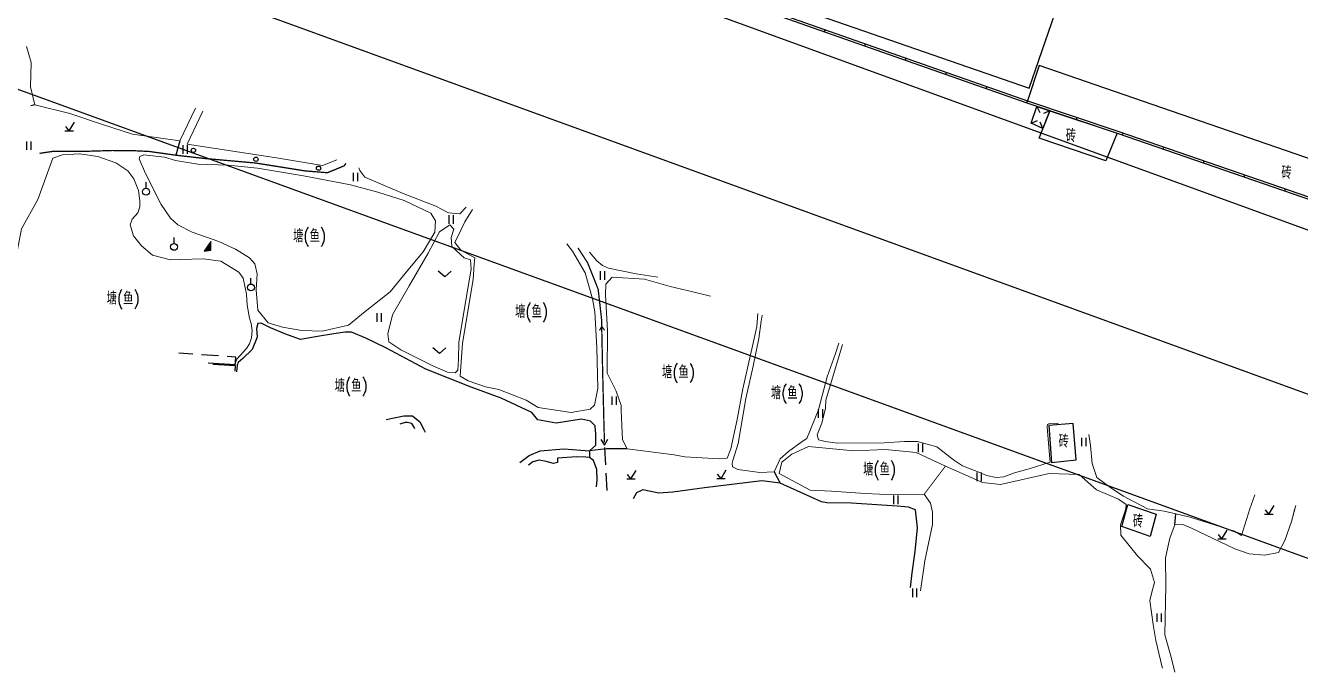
# Model space of a CAD drawing. Extents: x 529262 to 576451, y 2694391 to 2717535.
# Drawn here: x 566704.8 to 566853.5, y 2709920.3 to 2709995.4 of the extents above; entities that cross this region are included whole.
import ezdxf
from ezdxf.enums import TextEntityAlignment as Align
from ezdxf.xclip import XClip

# ---------------------------------------------------------------- set-up
doc = ezdxf.new("R2010")
doc.units = 0
doc.header["$XCLIPFRAME"] = 0
doc.linetypes.add('X3', pattern=[5, 4, -1])
doc.linetypes.add('X5', pattern=[3, 2, -1])
for name, color, linetype in [('DLSS', 4, 'Continuous'), ('DMTZ', 8, 'Continuous'), ('JMD', 8, 'Continuous'), ('PP-COM', 7, 'Continuous'), ('RD-中线', 40, 'Continuous'), ('RD-红线', 7, 'Continuous'), ('ZBTZ', 8, 'Continuous')]:
    doc.layers.add(name, color=color, linetype=linetype)
doc.layers.add('SXSS', color=5, linetype='Continuous', lineweight=0)
doc.styles.add('HZ', font='rs.shx', dxfattribs={"width": 0.8, "bigfont": 'hztxt.shx'})
doc.linetypes.add('10421', pattern='A,2,[150,AAA.SHX,S=0.5,R=0,X=0,Y=0.5],1e-11', length=2)
doc.linetypes.add('10422', pattern='A,0.75,[150,AAA.SHX,S=0.5,R=0,X=0,Y=0.5],1.5,[177,AAA.SHX,S=1,R=0,X=0,Y=0.4],0.75', length=3)
doc.linetypes.add('1161', pattern='A,0,[149,AAA.SHX,S=0.15,R=0,X=0,Y=0],-1.6', length=1.6)
doc.linetypes.add('8462', pattern='A,2,[157,AAA.SHX,S=1,R=0,X=0,Y=0.5],1e-09', length=2)

# ---------------------------------------------------------------- blocks, each defined once
blk = doc.blocks.new('A$C19FD0107')
at = {"layer": 'RD-中线', "color": 8, "linetype": 'Continuous', "flags": 128}
for points in [[(-4915.64, 15741.63), (-4680.01, 15724.54, -0.06919), (-4464.53, 15678.48), (-4107.28, 15548.59, 0.074087), (-4020.64, 15530.95), (-3764.95, 15517.41)], [(-4490.73, 14139.44, 0), (-4490.29, 14139.42)], [(-3818.25, 14086.17, 0), (-3817.74, 14086.17)]]:
    blk.add_lwpolyline(points, format="xyb", dxfattribs=at)
at = {"layer": 'RD-红线', "color": 8, "linetype": 'Continuous', "flags": 128}
for points in [[(-4584.2, 15730.06, -0.039951), (-4458.38, 15695.39), (-4101.13, 15565.5, 0.074087), (-4019.69, 15548.92), (-3378.21, 15514.95)], [(-4526.25, 15679.45, -0.018669), (-4470.68, 15661.56), (-4113.43, 15531.67, 0.022546), (-4086.08, 15523.1, 0.022546)]]:
    blk.add_lwpolyline(points, format="xyb", dxfattribs=at)
blk = doc.blocks.new('gc123')
at = {"color": 8}
for p, q in [((-1, 0), (1, 0)), ((0, 0), (-0.8, 1)), ((0, 0), (1.2, 2))]:
    blk.add_line(p, q, dxfattribs=at)
blk = doc.blocks.new('gc121')
at = {"color": 8}
for p, q in [((-0.5, -1), (-0.5, 1)), ((0.5, -1), (0.5, 1))]:
    blk.add_line(p, q, dxfattribs=at)
blk = doc.blocks.new('gc125')
at = {"color": 8}
blk.add_line((0, 0.8), (0, 2.2), dxfattribs=at)
blk.add_circle((0, 0), 0.8, dxfattribs=at)
blk = doc.blocks.new('gc170')
at = {"color": 8, "linetype": 'Continuous'}
blk.add_circle((0, 0), 0.5, dxfattribs=at)
blk = doc.blocks.new('gc086')
at = {"color": 8}
for p, q in [((0, 0), (7, 0)), ((7, 0), (6.18, 0.57)), ((7, 0), (6.18, -0.57))]:
    blk.add_line(p, q, dxfattribs=at)
blk = doc.blocks.new('gc037')
for p, q in [((0, 0), (-1.39, 0.8)), ((-1.39, -0.8), (0, 0))]:
    blk.add_line(p, q)
blk = doc.blocks.new('gc201')
blk.add_lwpolyline([(-0.8, 0), (0.8, 0), (1.06, 2)], close=True)
blk.add_solid([(-0.8, 0), (0.8, 0), (1.06, 2)])
blk = doc.blocks.new('gc126')
at = {"color": 8}
for p, q in [((0, 0), (-1.5, 1.32)), ((1.5, 1.32), (0, 0))]:
    blk.add_line(p, q, dxfattribs=at)

msp = doc.modelspace()

# ---------------------------------------------------------------- linework, layer by layer
at = {"layer": 'DLSS', "linetype": 'X3', "const_width": 0.15, "flags": 128}
msp.add_lwpolyline([(566706.454, 2709980.469), (566708.106, 2709980.715), (566711.681, 2709980.703), (566714.91, 2709980.802), (566717.444, 2709980.78), (566719.244, 2709980.691), (566722.343, 2709980.255), (566725.682, 2709979.874), (566731.631, 2709979.347), (566737.401, 2709978.428), (566740.023, 2709978.213), (566741.984, 2709979.019), (566742.19, 2709979.315)], dxfattribs=at)
msp.add_lwpolyline([(566706.454, 2709980.469), (566708.106, 2709980.715), (566711.681, 2709980.703), (566714.91, 2709980.802), (566717.444, 2709980.78), (566719.244, 2709980.691), (566722.343, 2709980.255), (566725.682, 2709979.874), (566731.631, 2709979.347), (566737.401, 2709978.428), (566740.023, 2709978.213), (566741.984, 2709979.019), (566742.19, 2709979.315)], dxfattribs=at)
at = {"layer": 'DLSS', "linetype": 'X5', "elevation": 133.463, "flags": 128}
msp.add_lwpolyline([(566772.645, 2709941.18), (566772.34, 2709946.449)], dxfattribs=at)
msp.add_lwpolyline([(566772.645, 2709941.18), (566772.34, 2709946.449)], dxfattribs=at)
msp.add_lwpolyline([(566772.645, 2709941.18), (566772.34, 2709946.449)], dxfattribs=at)
msp.add_lwpolyline([(566772.645, 2709941.18), (566772.34, 2709946.449)], dxfattribs=at)
at = {"layer": 'DMTZ', "linetype": '10422', "flags": 128}
for points in [[(566762.475, 2709944.435), (566763.56, 2709945.242), (566764.841, 2709945.804), (566767.581, 2709946.031), (566770.562, 2709945.792), (566771.299, 2709946.447), (566771.299, 2709947.743), (566771.25, 2709948.696), (566770.712, 2709949.258), (566769.66, 2709949.503), (566766.677, 2709949.014), (566764.573, 2709949.406), (566763.837, 2709950.265), (566760.281, 2709951.94), (566756.765, 2709953.207), (566751.49, 2709955.332), (566746.841, 2709957.816), (566744.51, 2709958.917), (566742.812, 2709959.639), (566742.106, 2709959.624), (566740.786, 2709959.428), (566738.853, 2709959.111), (566736.897, 2709958.777), (566735.076, 2709959.421), (566733.378, 2709960.123), (566732.312, 2709960.678), (566731.907, 2709960.618), (566731.753, 2709960.071), (566731.819, 2709959.042), (566731.24, 2709957.62), (566730.176, 2709956.567), (566729.606, 2709956.107), (566729.513, 2709955.765), (566729.428, 2709955.015)], [(566762.475, 2709944.435), (566763.56, 2709945.242), (566764.841, 2709945.804), (566767.581, 2709946.031), (566770.562, 2709945.792), (566771.299, 2709946.447), (566771.299, 2709947.743), (566771.25, 2709948.696), (566770.712, 2709949.258), (566769.66, 2709949.503), (566766.677, 2709949.014), (566764.573, 2709949.406), (566763.837, 2709950.265), (566760.281, 2709951.94), (566756.765, 2709953.207), (566751.49, 2709955.332), (566746.841, 2709957.816), (566744.51, 2709958.917), (566742.812, 2709959.639), (566742.106, 2709959.624), (566740.786, 2709959.428), (566738.853, 2709959.111), (566736.897, 2709958.777), (566735.076, 2709959.421), (566733.378, 2709960.123), (566732.312, 2709960.678), (566731.907, 2709960.618), (566731.753, 2709960.071), (566731.819, 2709959.042), (566731.24, 2709957.62), (566730.176, 2709956.567), (566729.606, 2709956.107), (566729.513, 2709955.765), (566729.428, 2709955.015)], [(566762.475, 2709944.435), (566763.56, 2709945.242), (566764.841, 2709945.804), (566767.581, 2709946.031), (566770.562, 2709945.792), (566771.299, 2709946.447), (566771.299, 2709947.743), (566771.25, 2709948.696), (566770.712, 2709949.258), (566769.66, 2709949.503), (566766.677, 2709949.014), (566764.573, 2709949.406), (566763.837, 2709950.265), (566760.281, 2709951.94), (566756.765, 2709953.207), (566751.49, 2709955.332), (566746.841, 2709957.816), (566744.51, 2709958.917), (566742.812, 2709959.639), (566742.106, 2709959.624), (566740.786, 2709959.428), (566738.853, 2709959.111), (566736.897, 2709958.777), (566735.076, 2709959.421), (566733.378, 2709960.123), (566732.312, 2709960.678), (566731.907, 2709960.618), (566731.753, 2709960.071), (566731.819, 2709959.042), (566731.24, 2709957.62), (566730.176, 2709956.567), (566729.606, 2709956.107), (566729.513, 2709955.765), (566729.428, 2709955.015)], [(566762.475, 2709944.435), (566763.56, 2709945.242), (566764.841, 2709945.804), (566767.581, 2709946.031), (566770.562, 2709945.792), (566771.299, 2709946.447), (566771.299, 2709947.743), (566771.25, 2709948.696), (566770.712, 2709949.258), (566769.66, 2709949.503), (566766.677, 2709949.014), (566764.573, 2709949.406), (566763.837, 2709950.265), (566760.281, 2709951.94), (566756.765, 2709953.207), (566751.49, 2709955.332), (566746.841, 2709957.816), (566744.51, 2709958.917), (566742.812, 2709959.639), (566742.106, 2709959.624), (566740.786, 2709959.428), (566738.853, 2709959.111), (566736.897, 2709958.777), (566735.076, 2709959.421), (566733.378, 2709960.123), (566732.312, 2709960.678), (566731.907, 2709960.618), (566731.753, 2709960.071), (566731.819, 2709959.042), (566731.24, 2709957.62), (566730.176, 2709956.567), (566729.606, 2709956.107), (566729.513, 2709955.765), (566729.428, 2709955.015)], [(566746.873, 2709949.43), (566748.935, 2709949.885), (566749.959, 2709949.877), (566750.787, 2709949.176), (566751.297, 2709948.221), (566751.4, 2709947.981)], [(566746.873, 2709949.43), (566748.935, 2709949.885), (566749.959, 2709949.877), (566750.787, 2709949.176), (566751.297, 2709948.221), (566751.4, 2709947.981)], [(566746.873, 2709949.43), (566748.935, 2709949.885), (566749.959, 2709949.877), (566750.787, 2709949.176), (566751.297, 2709948.221), (566751.4, 2709947.981)], [(566746.873, 2709949.43), (566748.935, 2709949.885), (566749.959, 2709949.877), (566750.787, 2709949.176), (566751.297, 2709948.221), (566751.4, 2709947.981)]]:
    msp.add_lwpolyline(points, dxfattribs=at)
for points, elevation in [([(566726.128, 2709956.071), (566729.261, 2709955.863)], 133.762), ([(566726.128, 2709956.071), (566729.261, 2709955.863)], 133.762), ([(566726.128, 2709956.071), (566729.261, 2709955.863)], 133.762), ([(566726.128, 2709956.071), (566729.261, 2709955.863)], 133.762), ([(566750.2, 2709948.365), (566750.141, 2709948.542), (566749.882, 2709948.964), (566749.332, 2709949.088), (566749.088, 2709949.088), (566748.46, 2709948.922)], 133.699), ([(566750.2, 2709948.365), (566750.141, 2709948.542), (566749.882, 2709948.964), (566749.332, 2709949.088), (566749.088, 2709949.088), (566748.46, 2709948.922)], 133.699), ([(566750.2, 2709948.365), (566750.141, 2709948.542), (566749.882, 2709948.964), (566749.332, 2709949.088), (566749.088, 2709949.088), (566748.46, 2709948.922)], 133.699), ([(566750.2, 2709948.365), (566750.141, 2709948.542), (566749.882, 2709948.964), (566749.332, 2709949.088), (566749.088, 2709949.088), (566748.46, 2709948.922)], 133.699), ([(566771.377, 2709941.586), (566771.487, 2709942.42), (566771.426, 2709943.604), (566771.047, 2709944.653), (566770.576, 2709945.031), (566770.153, 2709945.073), (566769.064, 2709945.085), (566766.862, 2709944.957), (566766.856, 2709944.423), (566766.398, 2709944.301), (566765.526, 2709944.536), (566764.693, 2709944.71), (566763.965, 2709944.503), (566763.483, 2709944.113)], 133.699), ([(566771.377, 2709941.586), (566771.487, 2709942.42), (566771.426, 2709943.604), (566771.047, 2709944.653), (566770.576, 2709945.031), (566770.153, 2709945.073), (566769.064, 2709945.085), (566766.862, 2709944.957), (566766.856, 2709944.423), (566766.398, 2709944.301), (566765.526, 2709944.536), (566764.693, 2709944.71), (566763.965, 2709944.503), (566763.483, 2709944.113)], 133.699), ([(566771.377, 2709941.586), (566771.487, 2709942.42), (566771.426, 2709943.604), (566771.047, 2709944.653), (566770.576, 2709945.031), (566770.153, 2709945.073), (566769.064, 2709945.085), (566766.862, 2709944.957), (566766.856, 2709944.423), (566766.398, 2709944.301), (566765.526, 2709944.536), (566764.693, 2709944.71), (566763.965, 2709944.503), (566763.483, 2709944.113)], 133.699), ([(566771.377, 2709941.586), (566771.487, 2709942.42), (566771.426, 2709943.604), (566771.047, 2709944.653), (566770.576, 2709945.031), (566770.153, 2709945.073), (566769.064, 2709945.085), (566766.862, 2709944.957), (566766.856, 2709944.423), (566766.398, 2709944.301), (566765.526, 2709944.536), (566764.693, 2709944.71), (566763.965, 2709944.503), (566763.483, 2709944.113)], 133.699), ([(566808.021, 2709929.855), (566808.182, 2709931.578), (566808.549, 2709934.051), (566808.838, 2709936.827), (566808.591, 2709938.904), (566807.786, 2709939.227), (566806.464, 2709939.362), (566801.107, 2709939.699), (566798.24, 2709939.748), (566797.624, 2709939.839), (566792.821, 2709942.044), (566790.66, 2709942.289), (566783.995, 2709941.47), (566780.298, 2709940.971), (566778.653, 2709940.865), (566776.784, 2709941.233), (566776.064, 2709940.895), (566775.671, 2709940.211)], 136.154), ([(566808.021, 2709929.855), (566808.182, 2709931.578), (566808.549, 2709934.051), (566808.838, 2709936.827), (566808.591, 2709938.904), (566807.786, 2709939.227), (566806.464, 2709939.362), (566801.107, 2709939.699), (566798.24, 2709939.748), (566797.624, 2709939.839), (566792.821, 2709942.044), (566790.66, 2709942.289), (566783.995, 2709941.47), (566780.298, 2709940.971), (566778.653, 2709940.865), (566776.784, 2709941.233), (566776.064, 2709940.895), (566775.671, 2709940.211)], 136.154), ([(566808.021, 2709929.855), (566808.182, 2709931.578), (566808.549, 2709934.051), (566808.838, 2709936.827), (566808.591, 2709938.904), (566807.786, 2709939.227), (566806.464, 2709939.362), (566801.107, 2709939.699), (566798.24, 2709939.748), (566797.624, 2709939.839), (566792.821, 2709942.044), (566790.66, 2709942.289), (566783.995, 2709941.47), (566780.298, 2709940.971), (566778.653, 2709940.865), (566776.784, 2709941.233), (566776.064, 2709940.895), (566775.671, 2709940.211)], 136.154), ([(566808.021, 2709929.855), (566808.182, 2709931.578), (566808.549, 2709934.051), (566808.838, 2709936.827), (566808.591, 2709938.904), (566807.786, 2709939.227), (566806.464, 2709939.362), (566801.107, 2709939.699), (566798.24, 2709939.748), (566797.624, 2709939.839), (566792.821, 2709942.044), (566790.66, 2709942.289), (566783.995, 2709941.47), (566780.298, 2709940.971), (566778.653, 2709940.865), (566776.784, 2709941.233), (566776.064, 2709940.895), (566775.671, 2709940.211)], 136.154)]:
    msp.add_lwpolyline(points, dxfattribs=dict(at, elevation=elevation))
at = {"layer": 'JMD', "linetype": 'Continuous'}
for p, q in [((566797.975, 2709994.655), (566798.058, 2709994.891)), ((566797.975, 2709994.655), (566798.058, 2709994.891)), ((566797.975, 2709994.655), (566798.058, 2709994.891)), ((566797.975, 2709994.655), (566798.058, 2709994.891)), ((566802.69, 2709992.994), (566802.774, 2709993.229)), ((566802.69, 2709992.994), (566802.774, 2709993.229)), ((566802.69, 2709992.994), (566802.774, 2709993.229)), ((566802.69, 2709992.994), (566802.774, 2709993.229)), ((566807.406, 2709991.332), (566807.489, 2709991.567)), ((566807.406, 2709991.332), (566807.489, 2709991.567)), ((566807.406, 2709991.332), (566807.489, 2709991.567)), ((566807.406, 2709991.332), (566807.489, 2709991.567)), ((566812.122, 2709989.67), (566812.205, 2709989.905)), ((566812.122, 2709989.67), (566812.205, 2709989.905)), ((566812.122, 2709989.67), (566812.205, 2709989.905)), ((566812.122, 2709989.67), (566812.205, 2709989.905)), ((566816.838, 2709988.008), (566816.921, 2709988.243)), ((566816.838, 2709988.008), (566816.921, 2709988.243)), ((566816.838, 2709988.008), (566816.921, 2709988.243)), ((566816.838, 2709988.008), (566816.921, 2709988.243)), ((566821.553, 2709986.346), (566821.633, 2709986.583)), ((566821.553, 2709986.346), (566821.633, 2709986.583)), ((566821.553, 2709986.346), (566821.633, 2709986.583)), ((566821.553, 2709986.346), (566821.633, 2709986.583)), ((566821.553, 2709986.346), (566821.636, 2709986.582)), ((566821.553, 2709986.346), (566821.636, 2709986.582)), ((566821.553, 2709986.346), (566821.636, 2709986.582)), ((566821.553, 2709986.346), (566821.636, 2709986.582)), ((566822.746, 2709985.946), (566823.099, 2709985.228)), ((566822.746, 2709985.946), (566823.099, 2709985.228)), ((566822.746, 2709985.946), (566823.099, 2709985.228)), ((566822.746, 2709985.946), (566823.099, 2709985.228)), ((566824.25, 2709985.441), (566823.526, 2709985.103)), ((566824.25, 2709985.441), (566823.526, 2709985.103)), ((566824.25, 2709985.441), (566823.526, 2709985.103)), ((566824.25, 2709985.441), (566823.526, 2709985.103)), ((566822.067, 2709983.981), (566822.802, 2709984.295)), ((566822.067, 2709983.981), (566822.802, 2709984.295)), ((566822.067, 2709983.981), (566822.802, 2709984.295)), ((566822.067, 2709983.981), (566822.802, 2709984.295)), ((566823.433, 2709983.355), (566823.133, 2709984.096)), ((566823.433, 2709983.355), (566823.133, 2709984.096)), ((566823.433, 2709983.355), (566823.133, 2709984.096)), ((566823.433, 2709983.355), (566823.133, 2709984.096)), ((566827.364, 2709984.398), (566827.443, 2709984.635)), ((566827.364, 2709984.398), (566827.443, 2709984.635)), ((566827.364, 2709984.398), (566827.443, 2709984.635)), ((566827.364, 2709984.398), (566827.443, 2709984.635)), ((566832.724, 2709982.595), (566832.806, 2709982.831)), ((566832.724, 2709982.595), (566832.806, 2709982.831)), ((566832.724, 2709982.595), (566832.806, 2709982.831)), ((566832.724, 2709982.595), (566832.806, 2709982.831)), ((566837.452, 2709980.968), (566837.533, 2709981.204)), ((566837.452, 2709980.968), (566837.533, 2709981.204)), ((566837.452, 2709980.968), (566837.533, 2709981.204)), ((566837.452, 2709980.968), (566837.533, 2709981.204)), ((566842.18, 2709979.34), (566842.261, 2709979.577)), ((566842.18, 2709979.34), (566842.261, 2709979.577)), ((566842.18, 2709979.34), (566842.261, 2709979.577)), ((566842.18, 2709979.34), (566842.261, 2709979.577)), ((566846.908, 2709977.713), (566846.989, 2709977.95)), ((566846.908, 2709977.713), (566846.989, 2709977.95)), ((566846.908, 2709977.713), (566846.989, 2709977.95)), ((566846.908, 2709977.713), (566846.989, 2709977.95)), ((566851.635, 2709976.086), (566851.717, 2709976.322)), ((566851.635, 2709976.086), (566851.717, 2709976.322)), ((566851.635, 2709976.086), (566851.717, 2709976.322)), ((566851.635, 2709976.086), (566851.717, 2709976.322))]:
    msp.add_line(p, q, dxfattribs=at)
at = {"layer": 'JMD', "linetype": 'Continuous', "flags": 128}
for points in [[(566775.523, 2710002.568), (566821.553, 2709986.346)], [(566775.523, 2710002.568), (566821.553, 2709986.346)], [(566776.275, 2710002.568), (566821.636, 2709986.582)], [(566776.275, 2710002.568), (566821.636, 2709986.582)], [(566780.079, 2710002.568), (566821.822, 2709988.056), (566825.237, 2709997.879), (566811.75, 2710002.568)], [(566780.079, 2710002.568), (566821.822, 2709988.056), (566825.237, 2709997.879), (566811.75, 2710002.568)], [(566821.633, 2709986.583), (566832.184, 2709983.045)], [(566821.633, 2709986.583), (566832.184, 2709983.045)], [(566821.633, 2709986.583), (566832.184, 2709983.045)], [(566821.633, 2709986.583), (566832.184, 2709983.045)], [(566821.553, 2709986.346), (566832.105, 2709982.808)], [(566821.553, 2709986.346), (566832.105, 2709982.808)], [(566821.553, 2709986.346), (566832.105, 2709982.808)], [(566821.553, 2709986.346), (566832.105, 2709982.808)], [(566832.105, 2709982.808), (566864.998, 2709971.487)], [(566832.105, 2709982.808), (566864.998, 2709971.487)], [(566832.105, 2709982.808), (566864.998, 2709971.487)], [(566832.105, 2709982.808), (566864.998, 2709971.487)], [(566832.186, 2709983.044), (566832.186, 2709983.044), (566864.998, 2709971.751)], [(566832.186, 2709983.044), (566832.186, 2709983.044), (566864.998, 2709971.751)], [(566832.186, 2709983.044), (566832.186, 2709983.044), (566864.998, 2709971.751)], [(566832.186, 2709983.044), (566832.186, 2709983.044), (566864.998, 2709971.751)]]:
    msp.add_lwpolyline(points, dxfattribs=at)
for points, elevation in [([(566864.998, 2709976.202), (566823.014, 2709990.717), (566821.633, 2709986.583), (566832.186, 2709983.044), (566864.998, 2709971.751)], 134.282), ([(566864.998, 2709976.202), (566823.014, 2709990.717), (566821.633, 2709986.583), (566832.186, 2709983.044), (566864.998, 2709971.751)], 134.282), ([(566864.998, 2709976.202), (566823.014, 2709990.717), (566821.633, 2709986.583), (566832.186, 2709983.044), (566864.998, 2709971.751)], 134.282), ([(566864.998, 2709976.202), (566823.014, 2709990.717), (566821.633, 2709986.583), (566832.186, 2709983.044), (566864.998, 2709971.751)], 134.282), ([(566726.66, 2709955.901), (566729.267, 2709955.725), (566729.224, 2709955.08)], 133.762), ([(566726.66, 2709955.901), (566729.267, 2709955.725), (566729.224, 2709955.08)], 133.762), ([(566726.66, 2709955.901), (566729.267, 2709955.725), (566729.224, 2709955.08)], 133.762), ([(566726.66, 2709955.901), (566729.267, 2709955.725), (566729.224, 2709955.08)], 133.762)]:
    msp.add_lwpolyline(points, dxfattribs=dict(at, elevation=elevation))
for points, elevation in [([(566824.25, 2709985.441), (566823.433, 2709983.355), (566822.067, 2709983.981), (566822.746, 2709985.946)], 133.221), ([(566824.25, 2709985.441), (566823.433, 2709983.355), (566822.067, 2709983.981), (566822.746, 2709985.946)], 133.221), ([(566824.25, 2709985.441), (566823.433, 2709983.355), (566822.067, 2709983.981), (566822.746, 2709985.946)], 133.221), ([(566824.25, 2709985.441), (566823.433, 2709983.355), (566822.067, 2709983.981), (566822.746, 2709985.946)], 133.221), ([(566832.105, 2709982.808), (566830.79, 2709979.615), (566823.001, 2709982.252), (566824.25, 2709985.441)], 133.221), ([(566832.105, 2709982.808), (566830.79, 2709979.615), (566823.001, 2709982.252), (566824.25, 2709985.441)], 133.221), ([(566832.105, 2709982.808), (566830.79, 2709979.615), (566823.001, 2709982.252), (566824.25, 2709985.441)], 133.221), ([(566832.105, 2709982.808), (566830.79, 2709979.615), (566823.001, 2709982.252), (566824.25, 2709985.441)], 133.221), ([(566824.129, 2709948.739), (566824.456, 2709944.449), (566827.333, 2709944.763), (566826.974, 2709948.981)], 133.028), ([(566824.129, 2709948.739), (566824.456, 2709944.449), (566827.333, 2709944.763), (566826.974, 2709948.981)], 133.028), ([(566835.945, 2709935.817), (566832.647, 2709936.955), (566833.348, 2709939.532), (566836.646, 2709938.394)], 133.554), ([(566835.945, 2709935.817), (566832.647, 2709936.955), (566833.348, 2709939.532), (566836.646, 2709938.394)], 133.554), ([(566835.945, 2709935.817), (566832.647, 2709936.955), (566833.348, 2709939.532), (566836.646, 2709938.394)], 133.554), ([(566835.945, 2709935.817), (566832.647, 2709936.955), (566833.348, 2709939.532), (566836.646, 2709938.394)], 133.554)]:
    msp.add_lwpolyline(points, close=True, dxfattribs=dict(at, elevation=elevation))
at = {"layer": 'JMD', "linetype": 'X5', "elevation": 133.762, "flags": 128}
msp.add_lwpolyline([(566729.267, 2709955.725), (566729.334, 2709956.723), (566722.696, 2709957.17)], dxfattribs=at)
msp.add_lwpolyline([(566729.267, 2709955.725), (566729.334, 2709956.723), (566722.696, 2709957.17)], dxfattribs=at)
msp.add_lwpolyline([(566729.267, 2709955.725), (566729.334, 2709956.723), (566722.696, 2709957.17)], dxfattribs=at)
msp.add_lwpolyline([(566729.267, 2709955.725), (566729.334, 2709956.723), (566722.696, 2709957.17)], dxfattribs=at)
at = {"layer": 'SXSS', "color": 8, "linetype": '10421', "flags": 128}
for points, elevation in [([(566704.939, 2709992.907), (566705.468, 2709991.071), (566705.424, 2709988.218), (566705.896, 2709986.124), (566709.981, 2709985.131), (566713.803, 2709983.85), (566717.291, 2709982.721), (566722.833, 2709981.935), (566724.625, 2709985.724)], 132.98), ([(566704.939, 2709992.907), (566705.468, 2709991.071), (566705.424, 2709988.218), (566705.896, 2709986.124), (566709.981, 2709985.131), (566713.803, 2709983.85), (566717.291, 2709982.721), (566722.833, 2709981.935), (566724.625, 2709985.724)], 132.98), ([(566725.5, 2709985.405), (566723.671, 2709981.539), (566734.073, 2709979.95), (566739.45, 2709979.066), (566741.108, 2709979.71)], 132.98), ([(566725.5, 2709985.405), (566723.671, 2709981.539), (566734.073, 2709979.95), (566739.45, 2709979.066), (566741.108, 2709979.71)], 132.98), ([(566729.261, 2709955.863), (566729.288, 2709956.039), (566729.473, 2709956.494), (566730.574, 2709957.712), (566730.933, 2709958.25), (566731.166, 2709958.966), (566731.237, 2709959.808), (566731.13, 2709960.649), (566730.957, 2709961.259), (566730.682, 2709962.761), (566730.571, 2709964.038), (566730.195, 2709965.92), (566729.681, 2709966.613), (566727.611, 2709967.9), (566725.541, 2709968.176), (566722.866, 2709968.09), (566721.711, 2709968.066), (566719.616, 2709968.61), (566718.344, 2709969.685), (566717.433, 2709970.86), (566717.009, 2709972.121), (566717.264, 2709972.786), (566717.919, 2709973.531), (566718.146, 2709974.235), (566718.158, 2709974.93), (566717.979, 2709976.151), (566717.438, 2709977.509), (566716.77, 2709978.441), (566715.69, 2709979.128), (566715.344, 2709979.366), (566713.268, 2709980.091), (566711.136, 2709980.416), (566709.134, 2709980.28), (566708.024, 2709979.894), (566706.25, 2709975.104), (566704.354, 2709971.686), (566703.497, 2709967.2), (566702.909, 2709963.504)], 133.762), ([(566729.261, 2709955.863), (566729.288, 2709956.039), (566729.473, 2709956.494), (566730.574, 2709957.712), (566730.933, 2709958.25), (566731.166, 2709958.966), (566731.237, 2709959.808), (566731.13, 2709960.649), (566730.957, 2709961.259), (566730.682, 2709962.761), (566730.571, 2709964.038), (566730.195, 2709965.92), (566729.681, 2709966.613), (566727.611, 2709967.9), (566725.541, 2709968.176), (566722.866, 2709968.09), (566721.711, 2709968.066), (566719.616, 2709968.61), (566718.344, 2709969.685), (566717.433, 2709970.86), (566717.009, 2709972.121), (566717.264, 2709972.786), (566717.919, 2709973.531), (566718.146, 2709974.235), (566718.158, 2709974.93), (566717.979, 2709976.151), (566717.438, 2709977.509), (566716.77, 2709978.441), (566715.69, 2709979.128), (566715.344, 2709979.366), (566713.268, 2709980.091), (566711.136, 2709980.416), (566709.134, 2709980.28), (566708.024, 2709979.894), (566706.25, 2709975.104), (566704.354, 2709971.686), (566703.497, 2709967.2), (566702.909, 2709963.504)], 133.762), ([(566729.261, 2709955.863), (566729.288, 2709956.039), (566729.473, 2709956.494), (566730.574, 2709957.712), (566730.933, 2709958.25), (566731.166, 2709958.966), (566731.237, 2709959.808), (566731.13, 2709960.649), (566730.957, 2709961.259), (566730.682, 2709962.761), (566730.571, 2709964.038), (566730.195, 2709965.92), (566729.681, 2709966.613), (566727.611, 2709967.9), (566725.541, 2709968.176), (566722.866, 2709968.09), (566721.711, 2709968.066), (566719.616, 2709968.61), (566718.344, 2709969.685), (566717.433, 2709970.86), (566717.009, 2709972.121), (566717.264, 2709972.786), (566717.919, 2709973.531), (566718.146, 2709974.235), (566718.158, 2709974.93), (566717.979, 2709976.151), (566717.438, 2709977.509), (566716.77, 2709978.441), (566715.69, 2709979.128), (566715.344, 2709979.366), (566713.268, 2709980.091), (566711.136, 2709980.416), (566709.134, 2709980.28), (566708.024, 2709979.894), (566706.25, 2709975.104), (566704.354, 2709971.686), (566703.497, 2709967.2), (566702.909, 2709963.504)], 133.762), ([(566729.261, 2709955.863), (566729.288, 2709956.039), (566729.473, 2709956.494), (566730.574, 2709957.712), (566730.933, 2709958.25), (566731.166, 2709958.966), (566731.237, 2709959.808), (566731.13, 2709960.649), (566730.957, 2709961.259), (566730.682, 2709962.761), (566730.571, 2709964.038), (566730.195, 2709965.92), (566729.681, 2709966.613), (566727.611, 2709967.9), (566725.541, 2709968.176), (566722.866, 2709968.09), (566721.711, 2709968.066), (566719.616, 2709968.61), (566718.344, 2709969.685), (566717.433, 2709970.86), (566717.009, 2709972.121), (566717.264, 2709972.786), (566717.919, 2709973.531), (566718.146, 2709974.235), (566718.158, 2709974.93), (566717.979, 2709976.151), (566717.438, 2709977.509), (566716.77, 2709978.441), (566715.69, 2709979.128), (566715.344, 2709979.366), (566713.268, 2709980.091), (566711.136, 2709980.416), (566709.134, 2709980.28), (566708.024, 2709979.894), (566706.25, 2709975.104), (566704.354, 2709971.686), (566703.497, 2709967.2), (566702.909, 2709963.504)], 133.762), ([(566743.697, 2709978.765), (566743.789, 2709978.479), (566744.367, 2709977.687), (566748.86, 2709975.793), (566752.675, 2709974.306), (566754.139, 2709973.52), (566755.473, 2709973.424), (566756.216, 2709974.197)], 133.021), ([(566743.697, 2709978.765), (566743.789, 2709978.479), (566744.367, 2709977.687), (566748.86, 2709975.793), (566752.675, 2709974.306), (566754.139, 2709973.52), (566755.473, 2709973.424), (566756.216, 2709974.197)], 133.021), ([(566784.669, 2709963.816), (566782.618, 2709964.345), (566779.969, 2709964.957), (566777.001, 2709965.823), (566773.221, 2709966.042), (566772.47, 2709965.21), (566772.441, 2709963.99), (566772.683, 2709959.83), (566772.639, 2709954.835), (566773.69, 2709952.731), (566774.28, 2709951.069), (566774.28, 2709950.514), (566774.421, 2709947.089), (566774.958, 2709946.036), (566780.438, 2709945.331), (566781.683, 2709945.104), (566785.738, 2709944.864), (566786.627, 2709944.954), (566787.06, 2709946.035), (566787.781, 2709949.428), (566788.463, 2709953.034), (566789.619, 2709958.176), (566790.104, 2709960.283), (566790.191, 2709961.801)], 133.629), ([(566784.669, 2709963.816), (566782.618, 2709964.345), (566779.969, 2709964.957), (566777.001, 2709965.823), (566773.221, 2709966.042), (566772.47, 2709965.21), (566772.441, 2709963.99), (566772.683, 2709959.83), (566772.639, 2709954.835), (566773.69, 2709952.731), (566774.28, 2709951.069), (566774.28, 2709950.514), (566774.421, 2709947.089), (566774.958, 2709946.036), (566780.438, 2709945.331), (566781.683, 2709945.104), (566785.738, 2709944.864), (566786.627, 2709944.954), (566787.06, 2709946.035), (566787.781, 2709949.428), (566788.463, 2709953.034), (566789.619, 2709958.176), (566790.104, 2709960.283), (566790.191, 2709961.801)], 133.629), ([(566784.669, 2709963.816), (566782.618, 2709964.345), (566779.969, 2709964.957), (566777.001, 2709965.823), (566773.221, 2709966.042), (566772.47, 2709965.21), (566772.441, 2709963.99), (566772.683, 2709959.83), (566772.639, 2709954.835), (566773.69, 2709952.731), (566774.28, 2709951.069), (566774.28, 2709950.514), (566774.421, 2709947.089), (566774.958, 2709946.036), (566780.438, 2709945.331), (566781.683, 2709945.104), (566785.738, 2709944.864), (566786.627, 2709944.954), (566787.06, 2709946.035), (566787.781, 2709949.428), (566788.463, 2709953.034), (566789.619, 2709958.176), (566790.104, 2709960.283), (566790.191, 2709961.801)], 133.629), ([(566784.669, 2709963.816), (566782.618, 2709964.345), (566779.969, 2709964.957), (566777.001, 2709965.823), (566773.221, 2709966.042), (566772.47, 2709965.21), (566772.441, 2709963.99), (566772.683, 2709959.83), (566772.639, 2709954.835), (566773.69, 2709952.731), (566774.28, 2709951.069), (566774.28, 2709950.514), (566774.421, 2709947.089), (566774.958, 2709946.036), (566780.438, 2709945.331), (566781.683, 2709945.104), (566785.738, 2709944.864), (566786.627, 2709944.954), (566787.06, 2709946.035), (566787.781, 2709949.428), (566788.463, 2709953.034), (566789.619, 2709958.176), (566790.104, 2709960.283), (566790.191, 2709961.801)], 133.629), ([(566790.714, 2709961.61), (566790.589, 2709960.911), (566790.335, 2709958.904), (566789.672, 2709955.658), (566788.824, 2709951.876), (566787.903, 2709946.644), (566787.303, 2709944.672), (566787.209, 2709944.365), (566787.234, 2709943.918), (566787.887, 2709943.6), (566790.45, 2709943.281), (566792.11, 2709943.348), (566792.806, 2709944.845), (566793.771, 2709945.705), (566795.385, 2709946.876), (566795.911, 2709947.215), (566797.282, 2709950.569), (566797.757, 2709952.365), (566798.283, 2709954.43), (566799.26, 2709957.134), (566799.664, 2709958.345)], 133.415), ([(566790.714, 2709961.61), (566790.589, 2709960.911), (566790.335, 2709958.904), (566789.672, 2709955.658), (566788.824, 2709951.876), (566787.903, 2709946.644), (566787.303, 2709944.672), (566787.209, 2709944.365), (566787.234, 2709943.918), (566787.887, 2709943.6), (566790.45, 2709943.281), (566792.11, 2709943.348), (566792.806, 2709944.845), (566793.771, 2709945.705), (566795.385, 2709946.876), (566795.911, 2709947.215), (566797.282, 2709950.569), (566797.757, 2709952.365), (566798.283, 2709954.43), (566799.26, 2709957.134), (566799.664, 2709958.345)], 133.415), ([(566828.793, 2709947.716), (566828.984, 2709946.416), (566829.171, 2709944.314), (566829.729, 2709942.686), (566831.35, 2709941.469), (566832.823, 2709940.502), (566835.623, 2709939.019), (566837.583, 2709938.756), (566840.627, 2709938.079), (566845.764, 2709936.413), (566846.576, 2709935.944), (566847.566, 2709939.016), (566848.158, 2709940.651)], 133.274), ([(566828.793, 2709947.716), (566828.984, 2709946.416), (566829.171, 2709944.314), (566829.729, 2709942.686), (566831.35, 2709941.469), (566832.823, 2709940.502), (566835.623, 2709939.019), (566837.583, 2709938.756), (566840.627, 2709938.079), (566845.764, 2709936.413), (566846.576, 2709935.944), (566847.566, 2709939.016), (566848.158, 2709940.651)], 133.274), ([(566837.398, 2709920.451), (566837.361, 2709920.567), (566836.6, 2709923.684), (566836.313, 2709925.546), (566835.909, 2709928.356), (566836.155, 2709929.335), (566836.438, 2709930.436), (566835.967, 2709932.002), (566834.463, 2709933.542), (566832.509, 2709935.947), (566832.493, 2709937.179), (566833.105, 2709939.032), (566833.133, 2709939.53), (566832.259, 2709940.157), (566829.698, 2709941.23), (566827.676, 2709943.045), (566824.18, 2709943.135), (566818.482, 2709941.883), (566816.402, 2709942.09), (566812.082, 2709944.017), (566808.657, 2709945.582), (566805.093, 2709945.955), (566801.413, 2709945.777), (566796.124, 2709946.296), (566794.155, 2709945.414), (566793.011, 2709944.461), (566792.701, 2709943.17), (566796.32, 2709941.215), (566798.798, 2709941.076), (566802.732, 2709940.806), (566806.048, 2709940.665), (566809.616, 2709940.756), (566810.32, 2709939.688), (566810.567, 2709938.653), (566810.573, 2709937.19), (566809.685, 2709932.963), (566809.16, 2709929.49)], 133.652), ([(566837.398, 2709920.451), (566837.361, 2709920.567), (566836.6, 2709923.684), (566836.313, 2709925.546), (566835.909, 2709928.356), (566836.155, 2709929.335), (566836.438, 2709930.436), (566835.967, 2709932.002), (566834.463, 2709933.542), (566832.509, 2709935.947), (566832.493, 2709937.179), (566833.105, 2709939.032), (566833.133, 2709939.53), (566832.259, 2709940.157), (566829.698, 2709941.23), (566827.676, 2709943.045), (566824.18, 2709943.135), (566818.482, 2709941.883), (566816.402, 2709942.09), (566812.082, 2709944.017), (566808.657, 2709945.582), (566805.093, 2709945.955), (566801.413, 2709945.777), (566796.124, 2709946.296), (566794.155, 2709945.414), (566793.011, 2709944.461), (566792.701, 2709943.17), (566796.32, 2709941.215), (566798.798, 2709941.076), (566802.732, 2709940.806), (566806.048, 2709940.665), (566809.616, 2709940.756), (566810.32, 2709939.688), (566810.567, 2709938.653), (566810.573, 2709937.19), (566809.685, 2709932.963), (566809.16, 2709929.49)], 133.652), ([(566837.398, 2709920.451), (566837.361, 2709920.567), (566836.6, 2709923.684), (566836.313, 2709925.546), (566835.909, 2709928.356), (566836.155, 2709929.335), (566836.438, 2709930.436), (566835.967, 2709932.002), (566834.463, 2709933.542), (566832.509, 2709935.947), (566832.493, 2709937.179), (566833.105, 2709939.032), (566833.133, 2709939.53), (566832.259, 2709940.157), (566829.698, 2709941.23), (566827.676, 2709943.045), (566824.18, 2709943.135), (566818.482, 2709941.883), (566816.402, 2709942.09), (566812.082, 2709944.017), (566808.657, 2709945.582), (566805.093, 2709945.955), (566801.413, 2709945.777), (566796.124, 2709946.296), (566794.155, 2709945.414), (566793.011, 2709944.461), (566792.701, 2709943.17), (566796.32, 2709941.215), (566798.798, 2709941.076), (566802.732, 2709940.806), (566806.048, 2709940.665), (566809.616, 2709940.756), (566810.32, 2709939.688), (566810.567, 2709938.653), (566810.573, 2709937.19), (566809.685, 2709932.963), (566809.16, 2709929.49)], 133.652), ([(566837.398, 2709920.451), (566837.361, 2709920.567), (566836.6, 2709923.684), (566836.313, 2709925.546), (566835.909, 2709928.356), (566836.155, 2709929.335), (566836.438, 2709930.436), (566835.967, 2709932.002), (566834.463, 2709933.542), (566832.509, 2709935.947), (566832.493, 2709937.179), (566833.105, 2709939.032), (566833.133, 2709939.53), (566832.259, 2709940.157), (566829.698, 2709941.23), (566827.676, 2709943.045), (566824.18, 2709943.135), (566818.482, 2709941.883), (566816.402, 2709942.09), (566812.082, 2709944.017), (566808.657, 2709945.582), (566805.093, 2709945.955), (566801.413, 2709945.777), (566796.124, 2709946.296), (566794.155, 2709945.414), (566793.011, 2709944.461), (566792.701, 2709943.17), (566796.32, 2709941.215), (566798.798, 2709941.076), (566802.732, 2709940.806), (566806.048, 2709940.665), (566809.616, 2709940.756), (566810.32, 2709939.688), (566810.567, 2709938.653), (566810.573, 2709937.19), (566809.685, 2709932.963), (566809.16, 2709929.49)], 133.652), ([(566852.924, 2709939.435), (566852.874, 2709939.298), (566852.43, 2709937.551), (566851.662, 2709935.325), (566850.909, 2709933.948), (566849.312, 2709933.619), (566847.48, 2709933.802), (566845.819, 2709934.378), (566840.762, 2709936.796), (566839.754, 2709937.193), (566838.828, 2709937.173), (566838.63, 2709936.669), (566838.246, 2709935.603), (566837.737, 2709933.331), (566837.755, 2709930.089), (566837.655, 2709924.36), (566838.388, 2709921.729), (566838.821, 2709919.996)], 133.659), ([(566852.789, 2709938.961), (566852.43, 2709937.551), (566851.662, 2709935.325), (566850.909, 2709933.948), (566849.312, 2709933.619), (566847.48, 2709933.802), (566845.819, 2709934.378), (566840.762, 2709936.796), (566839.754, 2709937.193), (566838.828, 2709937.173), (566838.63, 2709936.669), (566838.246, 2709935.603), (566837.737, 2709933.331), (566837.755, 2709930.089), (566837.655, 2709924.36), (566838.388, 2709921.729), (566838.821, 2709919.996)], 133.659), ([(566852.789, 2709938.961), (566852.43, 2709937.551), (566851.662, 2709935.325), (566850.909, 2709933.948), (566849.312, 2709933.619), (566847.48, 2709933.802), (566845.819, 2709934.378), (566840.762, 2709936.796), (566839.754, 2709937.193), (566838.828, 2709937.173), (566838.63, 2709936.669), (566838.246, 2709935.603), (566837.737, 2709933.331), (566837.755, 2709930.089), (566837.655, 2709924.36), (566838.388, 2709921.729), (566838.821, 2709919.996)], 133.659)]:
    msp.add_lwpolyline(points, dxfattribs=dict(at, elevation=elevation))
at = {"layer": 'SXSS', "color": 8, "linetype": '10421', "elevation": 133.447, "flags": 128}
msp.add_lwpolyline([(566739.402, 2709959.754), (566742.467, 2709960.438), (566744.412, 2709962.049), (566747.334, 2709964.344), (566749.381, 2709966.87), (566751.196, 2709968.986), (566752.553, 2709971.281), (566752.643, 2709972.591), (566752.091, 2709973.489), (566748.958, 2709974.967), (566745.916, 2709975.964), (566742.699, 2709976.802), (566737.225, 2709977.834), (566731.861, 2709978.732), (566728.458, 2709979.105), (566724.906, 2709979.203), (566722.33, 2709979.626), (566721.031, 2709980.018), (566718.612, 2709980.289), (566718.168, 2709980.117), (566718.093, 2709979.832), (566718.801, 2709978.14), (566720.637, 2709974.517), (566721.744, 2709972.91), (566722.588, 2709972.12), (566724.256, 2709971.271), (566727.361, 2709970.205), (566729.293, 2709969.289), (566730.947, 2709968.273), (566731.57, 2709967.598), (566731.847, 2709966.417), (566731.731, 2709964.56), (566731.894, 2709962.185), (566733.13, 2709960.719), (566734.785, 2709960.193), (566737.027, 2709959.802)], close=True, dxfattribs=at)
msp.add_lwpolyline([(566739.402, 2709959.754), (566742.467, 2709960.438), (566744.412, 2709962.049), (566747.334, 2709964.344), (566749.381, 2709966.87), (566751.196, 2709968.986), (566752.553, 2709971.281), (566752.643, 2709972.591), (566752.091, 2709973.489), (566748.958, 2709974.967), (566745.916, 2709975.964), (566742.699, 2709976.802), (566737.225, 2709977.834), (566731.861, 2709978.732), (566728.458, 2709979.105), (566724.906, 2709979.203), (566722.33, 2709979.626), (566721.031, 2709980.018), (566718.612, 2709980.289), (566718.168, 2709980.117), (566718.093, 2709979.832), (566718.801, 2709978.14), (566720.637, 2709974.517), (566721.744, 2709972.91), (566722.588, 2709972.12), (566724.256, 2709971.271), (566727.361, 2709970.205), (566729.293, 2709969.289), (566730.947, 2709968.273), (566731.57, 2709967.598), (566731.847, 2709966.417), (566731.731, 2709964.56), (566731.894, 2709962.185), (566733.13, 2709960.719), (566734.785, 2709960.193), (566737.027, 2709959.802)], close=True, dxfattribs=at)
msp.add_lwpolyline([(566739.402, 2709959.754), (566742.467, 2709960.438), (566744.412, 2709962.049), (566747.334, 2709964.344), (566749.381, 2709966.87), (566751.196, 2709968.986), (566752.553, 2709971.281), (566752.643, 2709972.591), (566752.091, 2709973.489), (566748.958, 2709974.967), (566745.916, 2709975.964), (566742.699, 2709976.802), (566737.225, 2709977.834), (566731.861, 2709978.732), (566728.458, 2709979.105), (566724.906, 2709979.203), (566722.33, 2709979.626), (566721.031, 2709980.018), (566718.612, 2709980.289), (566718.168, 2709980.117), (566718.093, 2709979.832), (566718.801, 2709978.14), (566720.637, 2709974.517), (566721.744, 2709972.91), (566722.588, 2709972.12), (566724.256, 2709971.271), (566727.361, 2709970.205), (566729.293, 2709969.289), (566730.947, 2709968.273), (566731.57, 2709967.598), (566731.847, 2709966.417), (566731.731, 2709964.56), (566731.894, 2709962.185), (566733.13, 2709960.719), (566734.785, 2709960.193), (566737.027, 2709959.802)], close=True, dxfattribs=at)
msp.add_lwpolyline([(566739.402, 2709959.754), (566742.467, 2709960.438), (566744.412, 2709962.049), (566747.334, 2709964.344), (566749.381, 2709966.87), (566751.196, 2709968.986), (566752.553, 2709971.281), (566752.643, 2709972.591), (566752.091, 2709973.489), (566748.958, 2709974.967), (566745.916, 2709975.964), (566742.699, 2709976.802), (566737.225, 2709977.834), (566731.861, 2709978.732), (566728.458, 2709979.105), (566724.906, 2709979.203), (566722.33, 2709979.626), (566721.031, 2709980.018), (566718.612, 2709980.289), (566718.168, 2709980.117), (566718.093, 2709979.832), (566718.801, 2709978.14), (566720.637, 2709974.517), (566721.744, 2709972.91), (566722.588, 2709972.12), (566724.256, 2709971.271), (566727.361, 2709970.205), (566729.293, 2709969.289), (566730.947, 2709968.273), (566731.57, 2709967.598), (566731.847, 2709966.417), (566731.731, 2709964.56), (566731.894, 2709962.185), (566733.13, 2709960.719), (566734.785, 2709960.193), (566737.027, 2709959.802)], close=True, dxfattribs=at)
at = {"layer": 'SXSS', "color": 8, "linetype": '10421', "flags": 128}
for points in [[(566756.941, 2709973.933), (566756.041, 2709972.489), (566755.632, 2709971.588), (566754.884, 2709970.061), (566755.574, 2709969.176), (566757.208, 2709968.278), (566757.133, 2709967.556), (566757.014, 2709965.757), (566755.791, 2709958.329), (566755.509, 2709954.493), (566756.435, 2709953.958), (566758.467, 2709953.257), (566759.994, 2709952.949), (566763.214, 2709951.7), (566764.595, 2709950.861), (566768.443, 2709950.249), (566770.669, 2709950.668), (566771.149, 2709951.114), (566771.552, 2709953.077), (566771.447, 2709957.829), (566771.217, 2709961.985), (566770.923, 2709963.514), (566770.089, 2709966.554), (566768.615, 2709969.061), (566767.94, 2709969.92)], [(566756.941, 2709973.933), (566756.041, 2709972.489), (566755.632, 2709971.588), (566754.884, 2709970.061), (566755.574, 2709969.176), (566757.208, 2709968.278), (566757.133, 2709967.556), (566757.014, 2709965.757), (566755.791, 2709958.329), (566755.509, 2709954.493), (566756.435, 2709953.958), (566758.467, 2709953.257), (566759.994, 2709952.949), (566763.214, 2709951.7), (566764.595, 2709950.861), (566768.443, 2709950.249), (566770.669, 2709950.668), (566771.149, 2709951.114), (566771.552, 2709953.077), (566771.447, 2709957.829), (566771.217, 2709961.985), (566770.923, 2709963.514), (566770.089, 2709966.554), (566768.615, 2709969.061), (566767.94, 2709969.92)], [(566770.592, 2709968.952), (566771.441, 2709967.942), (566772.101, 2709967.411), (566772.778, 2709967.09), (566776.027, 2709966.439), (566778.531, 2709966.055)], [(566770.592, 2709968.952), (566771.441, 2709967.942), (566772.101, 2709967.411), (566772.778, 2709967.09), (566776.027, 2709966.439), (566778.531, 2709966.055)], [(566800.067, 2709958.197), (566800.065, 2709958.193), (566798.125, 2709951.701), (566798.081, 2709950.783), (566797.678, 2709949.035), (566797.121, 2709947.653), (566797.265, 2709947.093), (566798.043, 2709946.865), (566799.483, 2709946.706), (566804.936, 2709946.731), (566807.295, 2709946.883), (566808.802, 2709946.883), (566811.076, 2709946.277), (566813.019, 2709944.747), (566814.072, 2709944.062), (566816.166, 2709943.222), (566816.871, 2709942.919), (566817.997, 2709942.669), (566818.882, 2709942.781), (566820.137, 2709943.214), (566821.835, 2709943.68), (566824.296, 2709944.464), (566824.197, 2709945.291), (566823.94, 2709948.576), (566823.968, 2709948.861), (566824.191, 2709948.968), (566824.809, 2709948.952), (566825.255, 2709949.007)], [(566800.067, 2709958.197), (566800.065, 2709958.193), (566798.125, 2709951.701), (566798.081, 2709950.783), (566797.678, 2709949.035), (566797.121, 2709947.653), (566797.265, 2709947.093), (566798.043, 2709946.865), (566799.483, 2709946.706), (566804.936, 2709946.731), (566807.295, 2709946.883), (566808.802, 2709946.883), (566811.076, 2709946.277), (566813.019, 2709944.747), (566814.072, 2709944.062), (566816.166, 2709943.222), (566816.871, 2709942.919), (566817.997, 2709942.669), (566818.882, 2709942.781), (566820.137, 2709943.214), (566821.835, 2709943.68), (566824.296, 2709944.464), (566824.197, 2709945.291), (566823.94, 2709948.576), (566823.968, 2709948.861), (566824.191, 2709948.968), (566824.809, 2709948.952), (566825.255, 2709949.007)]]:
    msp.add_lwpolyline(points, dxfattribs=at)
msp.add_lwpolyline([(566755.219, 2709955.19), (566755.315, 2709956.442), (566755.348, 2709958.465), (566756.391, 2709964.702), (566756.777, 2709966.983), (566756.692, 2709968.069), (566755.962, 2709968.299), (566754.542, 2709969.604), (566754.465, 2709970.678), (566754.772, 2709971.638), (566754.311, 2709972.136), (566753.083, 2709971.331), (566751.777, 2709968.836), (566749.54, 2709965.034), (566747.597, 2709961.649), (566747.082, 2709959.433), (566747.178, 2709958.482), (566748.58, 2709957.558), (566752.4, 2709955.649), (566754.009, 2709954.974), (566754.907, 2709954.881)], close=True, dxfattribs=at)
msp.add_lwpolyline([(566755.219, 2709955.19), (566755.315, 2709956.442), (566755.348, 2709958.465), (566756.391, 2709964.702), (566756.777, 2709966.983), (566756.692, 2709968.069), (566755.962, 2709968.299), (566754.542, 2709969.604), (566754.465, 2709970.678), (566754.772, 2709971.638), (566754.311, 2709972.136), (566753.083, 2709971.331), (566751.777, 2709968.836), (566749.54, 2709965.034), (566747.597, 2709961.649), (566747.082, 2709959.433), (566747.178, 2709958.482), (566748.58, 2709957.558), (566752.4, 2709955.649), (566754.009, 2709954.974), (566754.907, 2709954.881)], close=True, dxfattribs=at)
msp.add_lwpolyline([(566755.219, 2709955.19), (566755.315, 2709956.442), (566755.348, 2709958.465), (566756.391, 2709964.702), (566756.777, 2709966.983), (566756.692, 2709968.069), (566755.962, 2709968.299), (566754.542, 2709969.604), (566754.465, 2709970.678), (566754.772, 2709971.638), (566754.311, 2709972.136), (566753.083, 2709971.331), (566751.777, 2709968.836), (566749.54, 2709965.034), (566747.597, 2709961.649), (566747.082, 2709959.433), (566747.178, 2709958.482), (566748.58, 2709957.558), (566752.4, 2709955.649), (566754.009, 2709954.974), (566754.907, 2709954.881)], close=True, dxfattribs=at)
msp.add_lwpolyline([(566755.219, 2709955.19), (566755.315, 2709956.442), (566755.348, 2709958.465), (566756.391, 2709964.702), (566756.777, 2709966.983), (566756.692, 2709968.069), (566755.962, 2709968.299), (566754.542, 2709969.604), (566754.465, 2709970.678), (566754.772, 2709971.638), (566754.311, 2709972.136), (566753.083, 2709971.331), (566751.777, 2709968.836), (566749.54, 2709965.034), (566747.597, 2709961.649), (566747.082, 2709959.433), (566747.178, 2709958.482), (566748.58, 2709957.558), (566752.4, 2709955.649), (566754.009, 2709954.974), (566754.907, 2709954.881)], close=True, dxfattribs=at)
at = {"layer": 'SXSS', "color": 8, "linetype": 'Continuous', "const_width": 0.15, "flags": 128}
msp.add_lwpolyline([(566772.323, 2709946.784), (566772.269, 2709948.657), (566772.105, 2709955.245), (566771.983, 2709961.152), (566771.588, 2709964.632), (566770.371, 2709967.692), (566769.237, 2709969.446)], dxfattribs=at)
msp.add_lwpolyline([(566772.323, 2709946.784), (566772.269, 2709948.657), (566772.105, 2709955.245), (566771.983, 2709961.152), (566771.588, 2709964.632), (566770.371, 2709967.692), (566769.237, 2709969.446)], dxfattribs=at)
at = {"layer": 'SXSS', "color": 8, "linetype": '8462', "const_width": 0.1, "flags": 128}
msp.add_lwpolyline([(566809.616, 2709940.756), (566812.082, 2709944.017)], dxfattribs=at)
msp.add_lwpolyline([(566809.616, 2709940.756), (566812.082, 2709944.017)], dxfattribs=at)
msp.add_lwpolyline([(566809.616, 2709940.756), (566812.082, 2709944.017)], dxfattribs=at)
msp.add_lwpolyline([(566809.616, 2709940.756), (566812.082, 2709944.017)], dxfattribs=at)
at = {"layer": 'ZBTZ', "linetype": '1161', "flags": 128}
for points, elevation in [([(566705.896, 2709986.124), (566705.45, 2709986.01)], 132.98), ([(566705.896, 2709986.124), (566705.45, 2709986.01)], 132.98), ([(566705.896, 2709986.124), (566705.45, 2709986.01)], 132.98), ([(566705.896, 2709986.124), (566705.45, 2709986.01)], 132.98), ([(566722.833, 2709981.935), (566722.343, 2709980.255)], 132.98), ([(566722.833, 2709981.935), (566722.343, 2709980.255)], 132.98), ([(566722.833, 2709981.935), (566722.343, 2709980.255)], 132.98), ([(566722.833, 2709981.935), (566722.343, 2709980.255)], 132.98), ([(566774.958, 2709946.036), (566772.554, 2709946.016), (566770.562, 2709945.792), (566770.576, 2709945.031)], 133.393), ([(566774.958, 2709946.036), (566772.554, 2709946.016), (566770.562, 2709945.792), (566770.576, 2709945.031)], 133.393), ([(566774.958, 2709946.036), (566772.554, 2709946.016), (566770.562, 2709945.792), (566770.576, 2709945.031)], 133.393), ([(566774.958, 2709946.036), (566772.554, 2709946.016), (566770.562, 2709945.792), (566770.576, 2709945.031)], 133.393), ([(566838.828, 2709937.173), (566838.923, 2709938.458)], 134.841), ([(566838.828, 2709937.173), (566838.923, 2709938.458)], 134.841), ([(566838.828, 2709937.173), (566838.923, 2709938.458)], 134.841), ([(566838.828, 2709937.173), (566838.923, 2709938.458)], 134.841)]:
    msp.add_lwpolyline(points, dxfattribs=dict(at, elevation=elevation))
msp.add_lwpolyline([(566792.11, 2709943.348), (566792.821, 2709942.044)], dxfattribs=at)
msp.add_lwpolyline([(566792.11, 2709943.348), (566792.821, 2709942.044)], dxfattribs=at)
msp.add_lwpolyline([(566792.11, 2709943.348), (566792.821, 2709942.044)], dxfattribs=at)
msp.add_lwpolyline([(566792.11, 2709943.348), (566792.821, 2709942.044)], dxfattribs=at)

# ---------------------------------------------------------------- block references
at = {"layer": 'DLSS', "linetype": 'Continuous', "xscale": 0.4999999999522914, "yscale": 0.4999999999522914, "zscale": 0.4999999999522914, "rotation": 273.309945499234}
msp.add_blockref('gc037', (566772.34, 2709946.449), dxfattribs=at)
msp.add_blockref('gc037', (566772.34, 2709946.449), dxfattribs=at)
msp.add_blockref('gc037', (566772.34, 2709946.449), dxfattribs=at)
msp.add_blockref('gc037', (566772.34, 2709946.449), dxfattribs=at)
at = {"layer": 'DMTZ', "linetype": 'Continuous', "xscale": 0.5000000000555576, "yscale": 0.5000000000555576, "zscale": 0.5000000000555576, "rotation": 8.285457451763842}
msp.add_blockref('gc201', (566726.048, 2709969.124), dxfattribs=at)
msp.add_blockref('gc201', (566726.048, 2709969.124), dxfattribs=at)
msp.add_blockref('gc201', (566726.048, 2709969.124), dxfattribs=at)
msp.add_blockref('gc201', (566726.048, 2709969.124), dxfattribs=at)
at = {"layer": 'PP-COM'}
ref = msp.add_blockref('A$C19FD0107', (570997.993, 2694390.603), dxfattribs=at)
XClip(ref).set_block_clipping_path([(-9366.4383134884, 14428.6043910822), (-3328.4480743363, 17452.7484863754)])
at = {"layer": 'SXSS', "color": 8, "linetype": 'Continuous', "xscale": 0.4999999999245807, "yscale": 0.4999999999245807, "zscale": 0.4999999999245807, "rotation": 90.72557394015851}
msp.add_blockref('gc086', (566772.08, 2709956.77), dxfattribs=at)
msp.add_blockref('gc086', (566772.08, 2709956.77), dxfattribs=at)
msp.add_blockref('gc086', (566772.08, 2709956.77), dxfattribs=at)
msp.add_blockref('gc086', (566772.08, 2709956.77), dxfattribs=at)
at = {"layer": 'ZBTZ', "linetype": 'Continuous', "xscale": 0.5, "yscale": 0.5, "zscale": 0.5}
for name, p in [('gc123', (566709.926, 2709983.088)), ('gc123', (566709.926, 2709983.088)), ('gc123', (566709.926, 2709983.088)), ('gc123', (566709.926, 2709983.088)), ('gc121', (566705.214, 2709981.363)), ('gc121', (566705.214, 2709981.363)), ('gc121', (566705.214, 2709981.363)), ('gc121', (566705.214, 2709981.363)), ('gc121', (566723.443, 2709980.919)), ('gc121', (566723.443, 2709980.919)), ('gc121', (566723.443, 2709980.919)), ('gc121', (566723.443, 2709980.919)), ('gc121', (566743.323, 2709977.715)), ('gc121', (566743.323, 2709977.715)), ('gc121', (566743.323, 2709977.715)), ('gc121', (566743.323, 2709977.715)), ('gc125', (566718.875, 2709976.004)), ('gc125', (566718.875, 2709976.004)), ('gc125', (566718.875, 2709976.004)), ('gc125', (566718.875, 2709976.004)), ('gc121', (566754.466, 2709972.746)), ('gc121', (566754.466, 2709972.746)), ('gc121', (566754.466, 2709972.746)), ('gc121', (566754.466, 2709972.746)), ('gc125', (566722.138, 2709969.571)), ('gc125', (566722.138, 2709969.571)), ('gc125', (566722.138, 2709969.571)), ('gc125', (566722.138, 2709969.571)), ('gc125', (566731.109, 2709964.84)), ('gc125', (566731.109, 2709964.84)), ('gc125', (566731.109, 2709964.84)), ('gc125', (566731.109, 2709964.84)), ('gc126', (566753.696, 2709966.083, 266.452)), ('gc126', (566753.696, 2709966.083, 266.452)), ('gc126', (566753.696, 2709966.083, 266.452)), ('gc126', (566753.696, 2709966.083, 266.452)), ('gc121', (566772.109, 2709966.238)), ('gc121', (566772.109, 2709966.238)), ('gc121', (566772.109, 2709966.238)), ('gc121', (566772.109, 2709966.238)), ('gc121', (566746.089, 2709961.327)), ('gc121', (566746.089, 2709961.327)), ('gc121', (566746.089, 2709961.327)), ('gc121', (566746.089, 2709961.327)), ('gc126', (566753.075, 2709957.134, 266.452)), ('gc126', (566753.075, 2709957.134, 266.452)), ('gc126', (566753.075, 2709957.134, 266.452)), ('gc126', (566753.075, 2709957.134, 266.452)), ('gc121', (566773.474, 2709951.639)), ('gc121', (566773.474, 2709951.639)), ('gc121', (566773.474, 2709951.639)), ('gc121', (566773.474, 2709951.639)), ('gc121', (566797.527, 2709950.136)), ('gc121', (566797.527, 2709950.136)), ('gc121', (566797.527, 2709950.136)), ('gc121', (566797.527, 2709950.136)), ('gc121', (566809.205, 2709946.152)), ('gc121', (566809.205, 2709946.152)), ('gc121', (566809.205, 2709946.152)), ('gc121', (566809.205, 2709946.152)), ('gc121', (566828.216, 2709946.826)), ('gc121', (566828.216, 2709946.826)), ('gc121', (566828.216, 2709946.826)), ('gc121', (566828.216, 2709946.826)), ('gc123', (566775.415, 2709942.519, -133.396)), ('gc123', (566775.415, 2709942.519, -133.396)), ('gc123', (566775.415, 2709942.519, -133.396)), ('gc123', (566775.415, 2709942.519, -133.396)), ('gc123', (566785.914, 2709942.564, -133.396)), ('gc123', (566785.914, 2709942.564, -133.396)), ('gc123', (566785.914, 2709942.564, -133.396)), ('gc123', (566785.914, 2709942.564, -133.396)), ('gc121', (566816.042, 2709942.772, 133.691)), ('gc121', (566816.042, 2709942.772, 133.691)), ('gc121', (566816.042, 2709942.772, 133.691)), ('gc121', (566816.042, 2709942.772, 133.691)), ('gc121', (566806.316, 2709940.078)), ('gc121', (566806.316, 2709940.078)), ('gc121', (566806.316, 2709940.078)), ('gc121', (566806.316, 2709940.078)), ('gc123', (566849.792, 2709938.416)), ('gc123', (566849.792, 2709938.416)), ('gc123', (566849.792, 2709938.416)), ('gc123', (566849.792, 2709938.416)), ('gc123', (566844.319, 2709935.539)), ('gc123', (566844.319, 2709935.539)), ('gc123', (566844.319, 2709935.539)), ('gc123', (566844.319, 2709935.539)), ('gc121', (566808.51, 2709929.237)), ('gc121', (566808.51, 2709929.237)), ('gc121', (566808.51, 2709929.237)), ('gc121', (566808.51, 2709929.237)), ('gc121', (566836.998, 2709926.346, -133.596)), ('gc121', (566836.998, 2709926.346, -133.596)), ('gc121', (566836.998, 2709926.346, -133.596)), ('gc121', (566836.998, 2709926.346, -133.596))]:
    msp.add_blockref(name, p, dxfattribs=at)
at = {"layer": 'ZBTZ', "linetype": 'Continuous', "xscale": 0.5000000000069188, "yscale": 0.5000000000069188, "zscale": 0.5000000000069188, "rotation": 351.9331341700193}
for p in [(566724.393, 2709980.811), (566724.393, 2709980.811), (566724.393, 2709980.811), (566724.393, 2709980.811), (566731.69, 2709979.777), (566731.69, 2709979.777), (566731.69, 2709979.777), (566731.69, 2709979.777), (566738.987, 2709978.743), (566738.987, 2709978.743), (566738.987, 2709978.743), (566738.987, 2709978.743)]:
    msp.add_blockref('gc170', p, dxfattribs=at)

# ---------------------------------------------------------------- texts
at = {"layer": 'JMD', "linetype": 'Continuous', "style": 'HZ', "width": 0.8}
for p in [(566827.303, 2709982.53), (566827.303, 2709982.53), (566827.303, 2709982.53), (566827.303, 2709982.53), (566852.444, 2709978.229), (566852.444, 2709978.229), (566852.444, 2709978.229), (566852.444, 2709978.229), (566826.463, 2709946.914, 133.454), (566826.463, 2709946.914, 133.454), (566826.463, 2709946.914, 133.454), (566826.463, 2709946.914, 133.454), (566835.128, 2709937.601), (566835.128, 2709937.601), (566835.128, 2709937.601), (566835.128, 2709937.601)]:
    msp.add_text('砖', height=1.5, dxfattribs=at).set_placement(p, align=Align.MIDDLE_RIGHT)
at = {"layer": 'SXSS', "color": 8, "linetype": '10421', "style": 'HZ', "width": 0.8}
for p in [(566737.942, 2709970.74), (566737.942, 2709970.74), (566737.942, 2709970.74), (566737.942, 2709970.74), (566716.203, 2709963.47), (566716.203, 2709963.47), (566716.203, 2709963.47), (566716.203, 2709963.47), (566763.821, 2709961.937), (566763.821, 2709961.937), (566763.821, 2709961.937), (566763.821, 2709961.937), (566780.952, 2709954.869), (566780.952, 2709954.869), (566780.952, 2709954.869), (566780.952, 2709954.869), (566742.787, 2709953.294), (566742.787, 2709953.294), (566742.787, 2709953.294), (566742.787, 2709953.294), (566793.649, 2709952.455), (566793.649, 2709952.455), (566793.649, 2709952.455), (566793.649, 2709952.455), (566804.403, 2709943.537), (566804.403, 2709943.537), (566804.403, 2709943.537), (566804.403, 2709943.537)]:
    msp.add_text('塘(鱼)', height=1.5, dxfattribs=at).set_placement(p, align=Align.MIDDLE)

doc.saveas('drawing.dxf')
